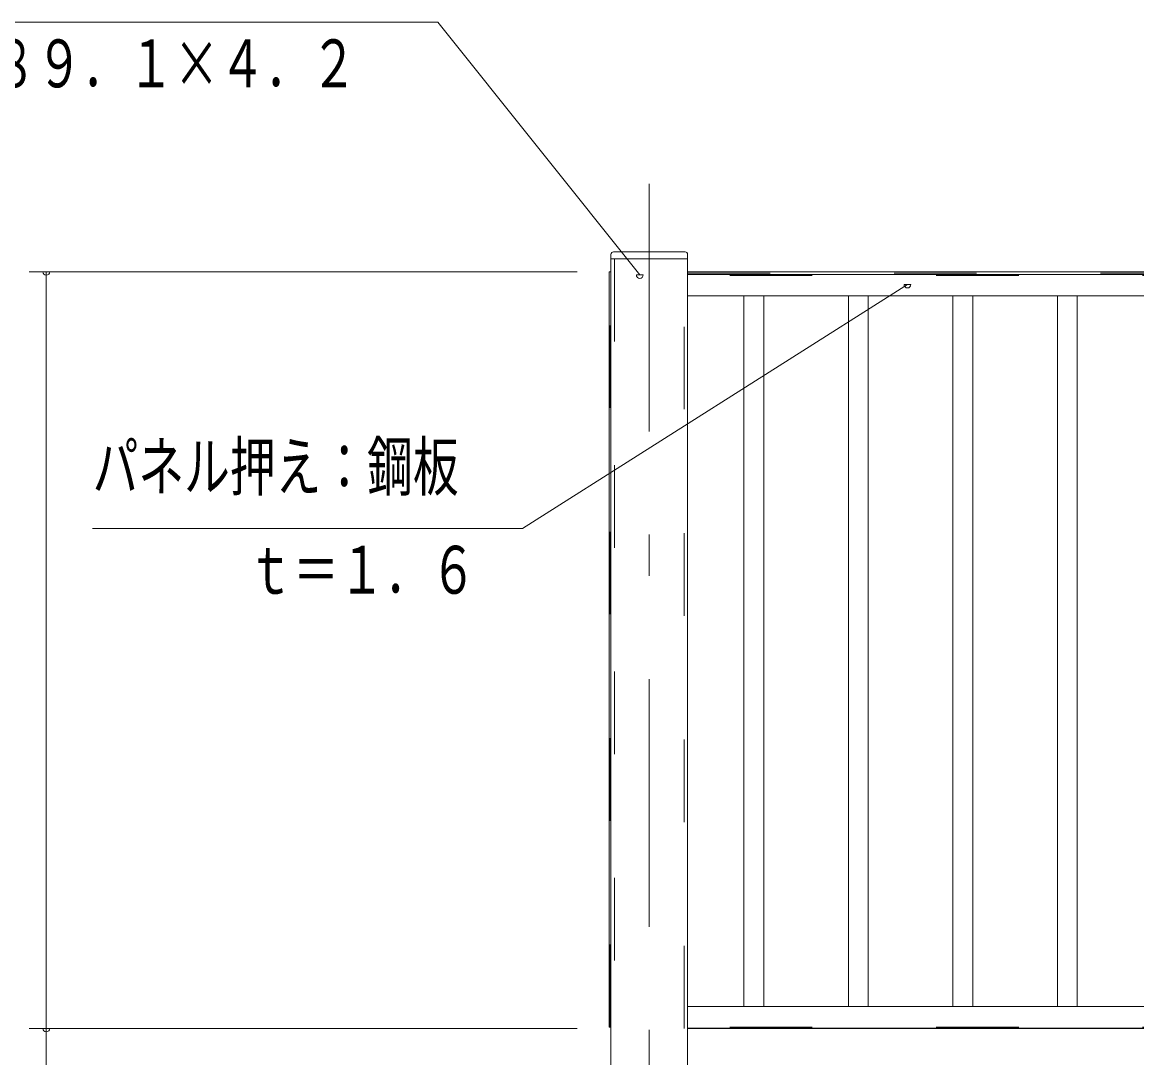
# Model space of a CAD drawing. Units: millimetres, scale not verified. Extents: x -27018 to 27029, y -10500 to 10500.
# Drawn here: x 16410 to 19649, y 1585 to 4595 of the extents above; entities that cross this region are included whole.
import ezdxf
from ezdxf.enums import TextEntityAlignment as Align

# ---------------------------------------------------------------- set-up
doc = ezdxf.new("R2010")
doc.units = ezdxf.units.MM
doc.header["$LTSCALE"] = 60
doc.linetypes.add('USER2', pattern=[10, 4, -6])
doc.linetypes.add('USER3', pattern=[24, 12, -5, 2, -5])
for name, color, linetype, lineweight in [('0-6_2-02BOLD', 7, 'Continuous', 18), ('0-7_2-12HIDDEN', 3, 'USER2', 18), ('0-8_2-22CENTER', 3, 'USER3', 18), ('0-9_2-42THIN', 4, 'Continuous', 18), ('0-A_2-52DIM', 3, 'Continuous', 18)]:
    doc.layers.add(name, color=color, linetype=linetype, lineweight=lineweight)
doc.styles.add('ＭＳ ゴシック', font='')
doc.styles.get('ＭＳ ゴシック').set_extended_font_data('MS Gothic')

msp = doc.modelspace()

# ---------------------------------------------------------------- linework, layer by layer
at = {"layer": '0-6_2-02BOLD'}
for p, q in [((18121.04, 469.93), (18121.04, 3919.93)), ((18128.54, 3927.43), (18336.28, 3927.43)), ((18121.04, 3907.43), (18343.78, 3907.43)), ((18343.78, 3869.93), (21706.04, 3869.93)), ((21706.04, 3861.93), (18343.78, 3861.93)), ((18343.78, 3799.43), (21706.04, 3799.43)), ((21706.04, 1733.43), (18343.79, 1733.43)), ((18343.79, 1670.93), (21706.04, 1670.93)), ((21706.04, 1669.93), (18343.79, 1669.93))]:
    msp.add_line(p, q, dxfattribs=at)
for points in [[(18343.78, 3919.93), (18343.79, 469.93), (18120.97, 469.93)], [(18121.04, 1673.93), (18116.16, 1673.93), (18116.16, 3869.93), (18121.04, 3869.93)]]:
    msp.add_lwpolyline(points, dxfattribs=at)
for centre, start, end in [((18128.54, 3919.93), 90, 180), ((18336.28, 3919.93), 0, 90)]:
    msp.add_arc(centre, 7.5, start, end, dxfattribs=at)
at = {"layer": '0-7_2-12HIDDEN'}
for p, q in [((18131.54, 3907.43), (18131.54, 469.93)), ((18333.29, 469.93), (18333.29, 3907.43)), ((18119.16, 1673.93), (18119.16, 3869.93)), ((18343.78, 3865.93), (21706.04, 3865.93)), ((21706.04, 3858.93), (18343.78, 3858.93)), ((21706.04, 1673.93), (18343.79, 1673.93))]:
    msp.add_line(p, q, dxfattribs=at)
at = {"layer": '0-8_2-22CENTER'}
msp.add_line((18232.48, 4125.61), (18232.48, 1094.93), dxfattribs=at)
at = {"layer": '0-9_2-42THIN'}
for p, q in [((18507.41, 1733.43), (18507.41, 3799.43)), ((18564.91, 3799.43), (18564.91, 1733.43)), ((18811.16, 1733.43), (18811.16, 3799.43)), ((18868.66, 3799.43), (18868.66, 1733.43)), ((19114.91, 1733.43), (19114.91, 3799.43)), ((19172.41, 3799.43), (19172.41, 1733.43)), ((19418.66, 1733.43), (19418.66, 3799.43)), ((19476.16, 3799.43), (19476.16, 1733.43))]:
    msp.add_line(p, q, dxfattribs=at)
at = {"layer": '0-A_2-52DIM'}
for p, q in [((16429.91, 3869.93), (18023.21, 3869.93)), ((16489.91, 3869.93), (16469.91, 3869.93)), ((16479.91, -75.07), (16479.91, 3869.93)), ((18214.8, 3860.57), (18194.8, 3860.57)), ((18992.68, 3832.55), (18972.68, 3832.55)), ((16429.91, 1669.93), (18023.21, 1669.93)), ((16489.91, 1669.93), (16469.91, 1669.93))]:
    msp.add_line(p, q, dxfattribs=at)
for points in [[(18204.8, 3860.57), (17617.41, 4594.93), (16217.41, 4594.93)], [(16614.38, 3123.03), (17864.38, 3123.03), (18982.68, 3832.55)]]:
    msp.add_lwpolyline(points, dxfattribs=at)
for centre in [(16479.91, 3869.93), (18204.8, 3860.57), (18982.68, 3832.55), (16479.91, 1669.93)]:
    msp.add_arc(centre, 10, 180, 0, dxfattribs=at)

# ---------------------------------------------------------------- texts
at = {"layer": '0-A_2-52DIM', "color": 7, "style": 'ＭＳ ゴシック', "width": 0.7}
for s, p in [('φ８９．１×４．２', (16217.41, 4363.93)), ('パネル押え：鋼板', (16614.38, 3192.03)), ('ｔ＝１．６', (17064.38, 2892.03))]:
    msp.add_text(s, height=139.3, dxfattribs=at).set_placement(p, align=Align.BOTTOM_LEFT)

doc.saveas('drawing.dxf')
